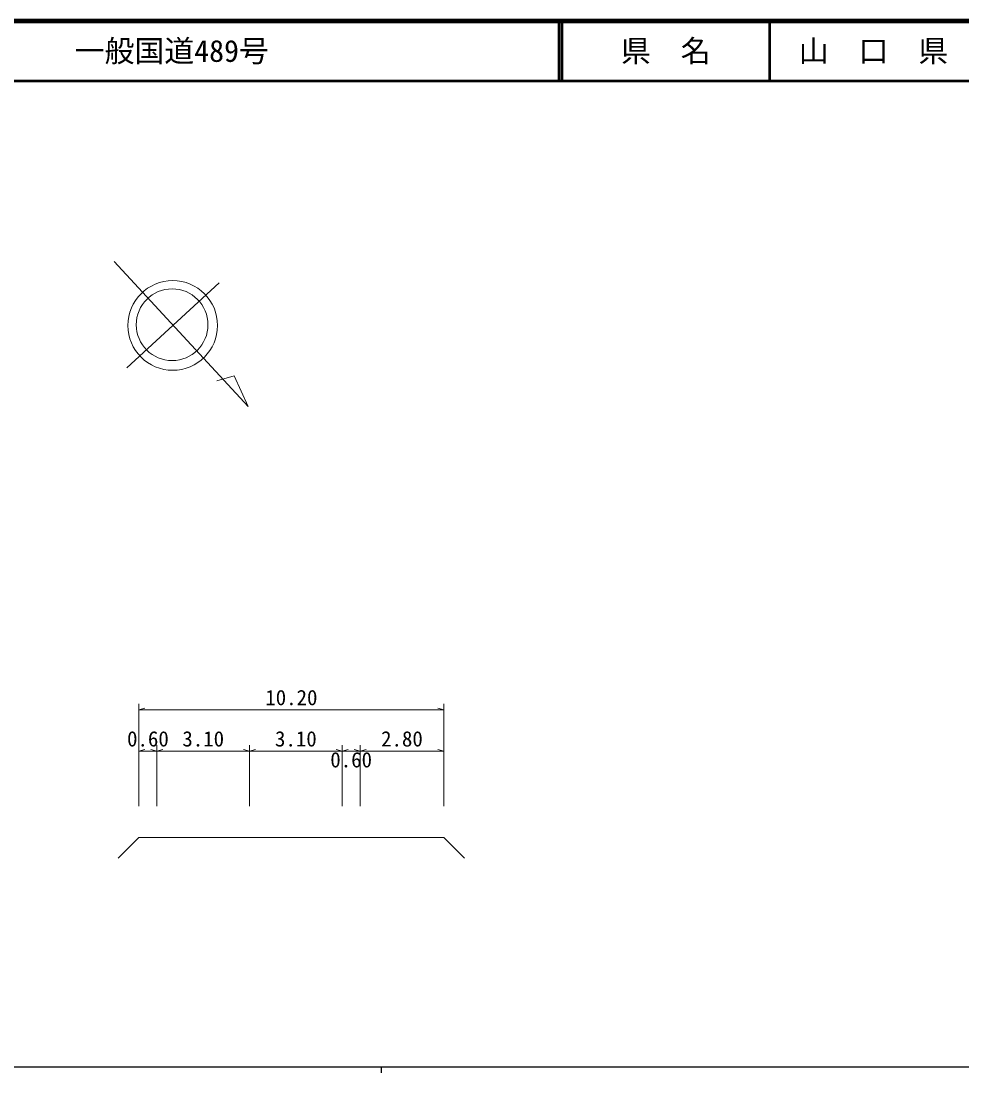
# Model space of a CAD drawing. Units: millimetres on the paper, enlarged 1000 times, with parts at other scales. Extents: x 40000 to 680000, y 20000 to 380000.
# Drawn here: x 207758 to 365183, y 204000 to 380000 of the extents above; entities that cross this region are included whole.
import ezdxf
from ezdxf.enums import TextEntityAlignment as Align

# ---------------------------------------------------------------- set-up
doc = ezdxf.new("R2010")
doc.units = ezdxf.units.MM
doc.header["$LTSCALE"] = 1000
for name, color, linetype, lineweight in [('M-BGD', 7, 'Continuous', 13), ('M-STR-STRC', 7, 'Continuous', 13), ('M-TTL', 2, 'Continuous', 140), ('M-TTL-BAND', 7, 'Continuous', 25), ('M-TTL-LINE', 7, 'Continuous', 50)]:
    doc.layers.add(name, color=color, linetype=linetype, lineweight=lineweight)
doc.layers.add('M-TTL-TXT', color=7, linetype='Continuous')
doc.styles.add('ＭＳ ゴシック', font='')
doc.styles.get('ＭＳ ゴシック').set_extended_font_data('MS Gothic')

msp = doc.modelspace()

# ---------------------------------------------------------------- linework, layer by layer
at = {"layer": 'M-BGD'}
for p, q in [((227489, 248623), (227489, 265761)), ((278489, 248623), (278489, 265761)), ((227489, 264761), (228489, 265011)), ((227489, 264761), (278489, 264761)), ((278489, 264761), (277489, 265011)), ((227489, 248623), (227489, 258852)), ((230489, 248623), (230489, 258852)), ((230489, 248623), (230489, 258852)), ((245989, 248623), (245989, 258852)), ((245989, 248623), (245989, 258852)), ((261489, 248623), (261489, 258852)), ((261489, 248623), (261489, 258852)), ((264489, 248623), (264489, 258852)), ((264489, 248623), (264489, 258852)), ((278489, 248623), (278489, 258852)), ((227489, 257852), (228489, 258102)), ((227489, 257852), (230489, 257852)), ((230489, 257852), (229489, 258102)), ((230489, 257852), (231489, 258102)), ((230489, 257852), (245989, 257852)), ((245989, 257852), (244989, 258102)), ((245989, 257852), (246989, 258102)), ((245989, 257852), (261489, 257852)), ((261489, 257852), (260489, 258102)), ((261489, 257852), (262489, 258102)), ((261489, 257852), (264489, 257852)), ((264489, 257852), (263489, 258102)), ((264489, 257852), (265489, 258102)), ((264489, 257852), (278489, 257852)), ((278489, 257852), (277489, 258102)), ((227489, 243413), (224008, 239933)), ((230489, 243413), (227489, 243413)), ((230489, 243413), (245989, 243413)), ((245989, 243413), (261489, 243413)), ((261489, 243413), (264489, 243413)), ((264489, 243413), (278489, 243413)), ((278489, 243413), (281970, 239933))]:
    msp.add_line(p, q, dxfattribs=at)
at = {"layer": 'M-STR-STRC'}
for p, q in [((223334, 339757), (245735, 315485)), ((240884, 336223), (225452, 321980)), ((243419, 320657), (240535, 319828)), ((245735, 315485), (243419, 320657))]:
    msp.add_line(p, q, dxfattribs=at)
for centre, radius in [((233137, 329073), 7500), ((233037, 329195), 6000)]:
    msp.add_circle(centre, radius, dxfattribs=at)
at = {"layer": 'M-TTL'}
msp.add_line((680000, 380000), (40000, 380000), dxfattribs=at)
at = {"layer": 'M-TTL-BAND'}
for p, q in [((40000, 205000), (579000, 205000)), ((268000, 205000), (268000, 204000))]:
    msp.add_line(p, q, dxfattribs=at)
at = {"layer": 'M-TTL-LINE'}
for p, q in [((297750, 380000), (297750, 370000)), ((298250, 380000), (298250, 370000)), ((333000, 380000), (333000, 370000)), ((40000, 370000), (680000, 370000))]:
    msp.add_line(p, q, dxfattribs=at)

# ---------------------------------------------------------------- texts
at = {"layer": 'M-BGD', "style": 'ＭＳ ゴシック'}
for s, p in [('10.20', (252989, 264761)), ('0.60', (228989, 257852)), ('3.10', (238239, 257852)), ('3.10', (253739, 257852)), ('2.80', (271489, 257852)), ('0.60', (262989, 254352))]:
    msp.add_text(s, height=2566, dxfattribs=at).set_placement(p, align=Align.BOTTOM_CENTER)
at = {"layer": 'M-TTL-TXT', "style": 'ＭＳ ゴシック'}
msp.add_text('一般国道489号', height=3666, dxfattribs=at).set_placement((216734, 375000), align=Align.MIDDLE_LEFT)
for s, p in [('県\u3000名', (315625, 375000)), ('山\u3000口\u3000県', (350375, 375000))]:
    msp.add_text(s, height=3666, dxfattribs=at).set_placement(p, align=Align.MIDDLE_CENTER)

doc.saveas('drawing.dxf')
